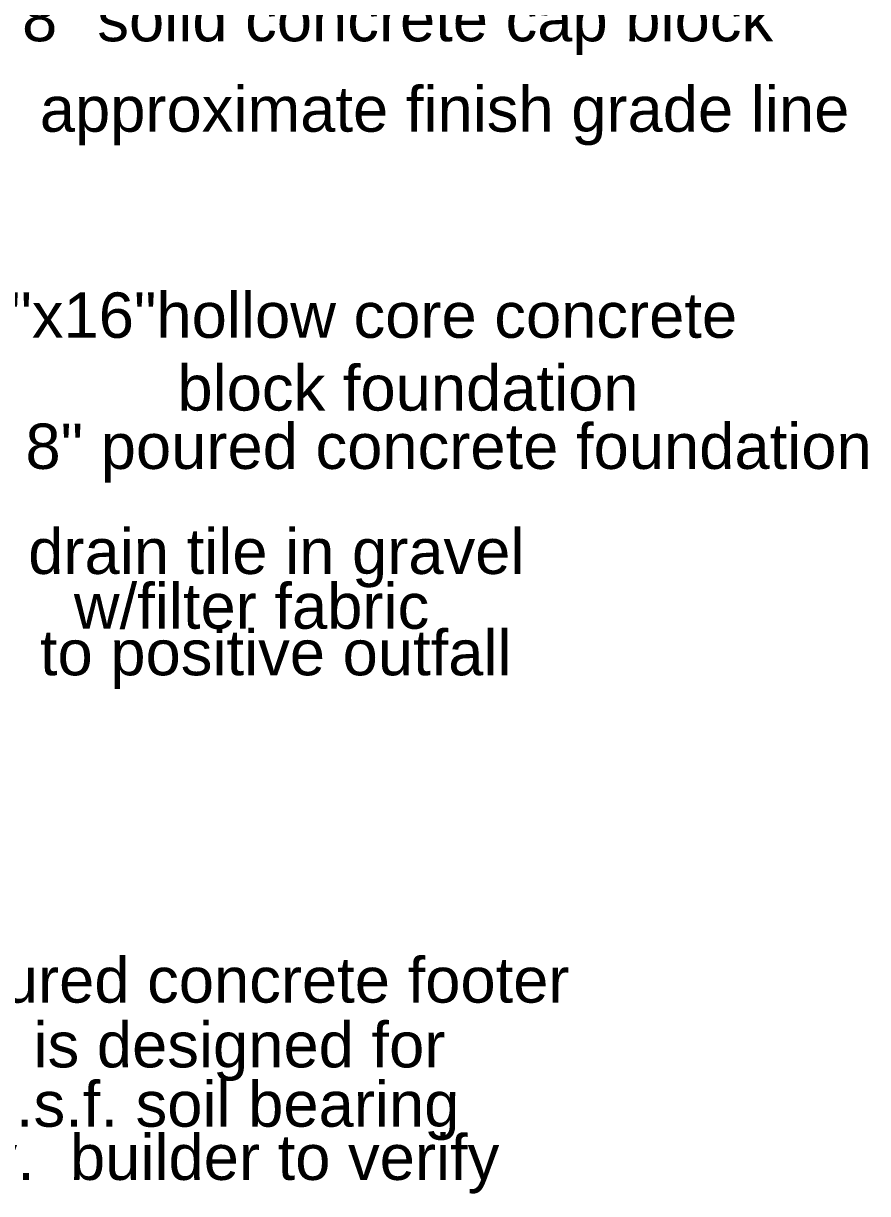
# Model space of a CAD drawing. Header units: inches. Extents: x -4443104 to -4439086, y 793046 to 798506.
# Drawn here: x -4442281 to -4442197.2, y 793186.3 to 793302.4 of the extents above; entities that cross this region are included whole.
import ezdxf

# ---------------------------------------------------------------- set-up
doc = ezdxf.new("R2010")
doc.units = ezdxf.units.IN
doc.header["$MEASUREMENT"] = 0
doc.linetypes.add('DGN Style 2', pattern=[20.825219, 12.495132, -8.330088])
doc.layers.add('Level 3', color=7, linetype='Continuous', lineweight=0)
doc.styles.add('Style-Arial', font='arial.ttf')

msp = doc.modelspace()

# ---------------------------------------------------------------- texts
at = {"layer": 'Level 3', "color": 7, "linetype": 'Continuous', "lineweight": 13, "style": 'Style-Arial'}
for s, p in [('8" solid concrete cap block', (-4442281.158, 793300.6364)), ('approximate finish grade line', (-4442279.3965, 793291.6667)), ('8"x16"hollow core concrete', (-4442285.9103, 793271.2219)), ('block foundation', (-4442265.7359, 793264.005)), ('drain tile in gravel', (-4442280.5461, 793247.7961)), ('w/filter fabric', (-4442276.0137, 793242.3609)), ('to positive outfall', (-4442279.3832, 793237.7445)), ('8"x16" poured concrete footer', (-4442309.8974, 793205.272)), ('footer is designed for', (-4442297.8369, 793198.8459)), ('1500 p.s.f. soil bearing', (-4442300.9884, 793192.9641)), ('capacity.  builder to verify', (-4442304.7014, 793187.6854))]:
    msp.add_text(s, height=4.5, dxfattribs=at).set_placement(p)
at = {"layer": 'Level 3', "color": 7, "linetype": 'DGN Style 2', "lineweight": 13, "style": 'Style-Arial'}
msp.add_text('or 8" poured concrete foundation', height=4.5, dxfattribs=at).set_placement((-4442288.1551, 793258.2168))

doc.saveas('drawing.dxf')
